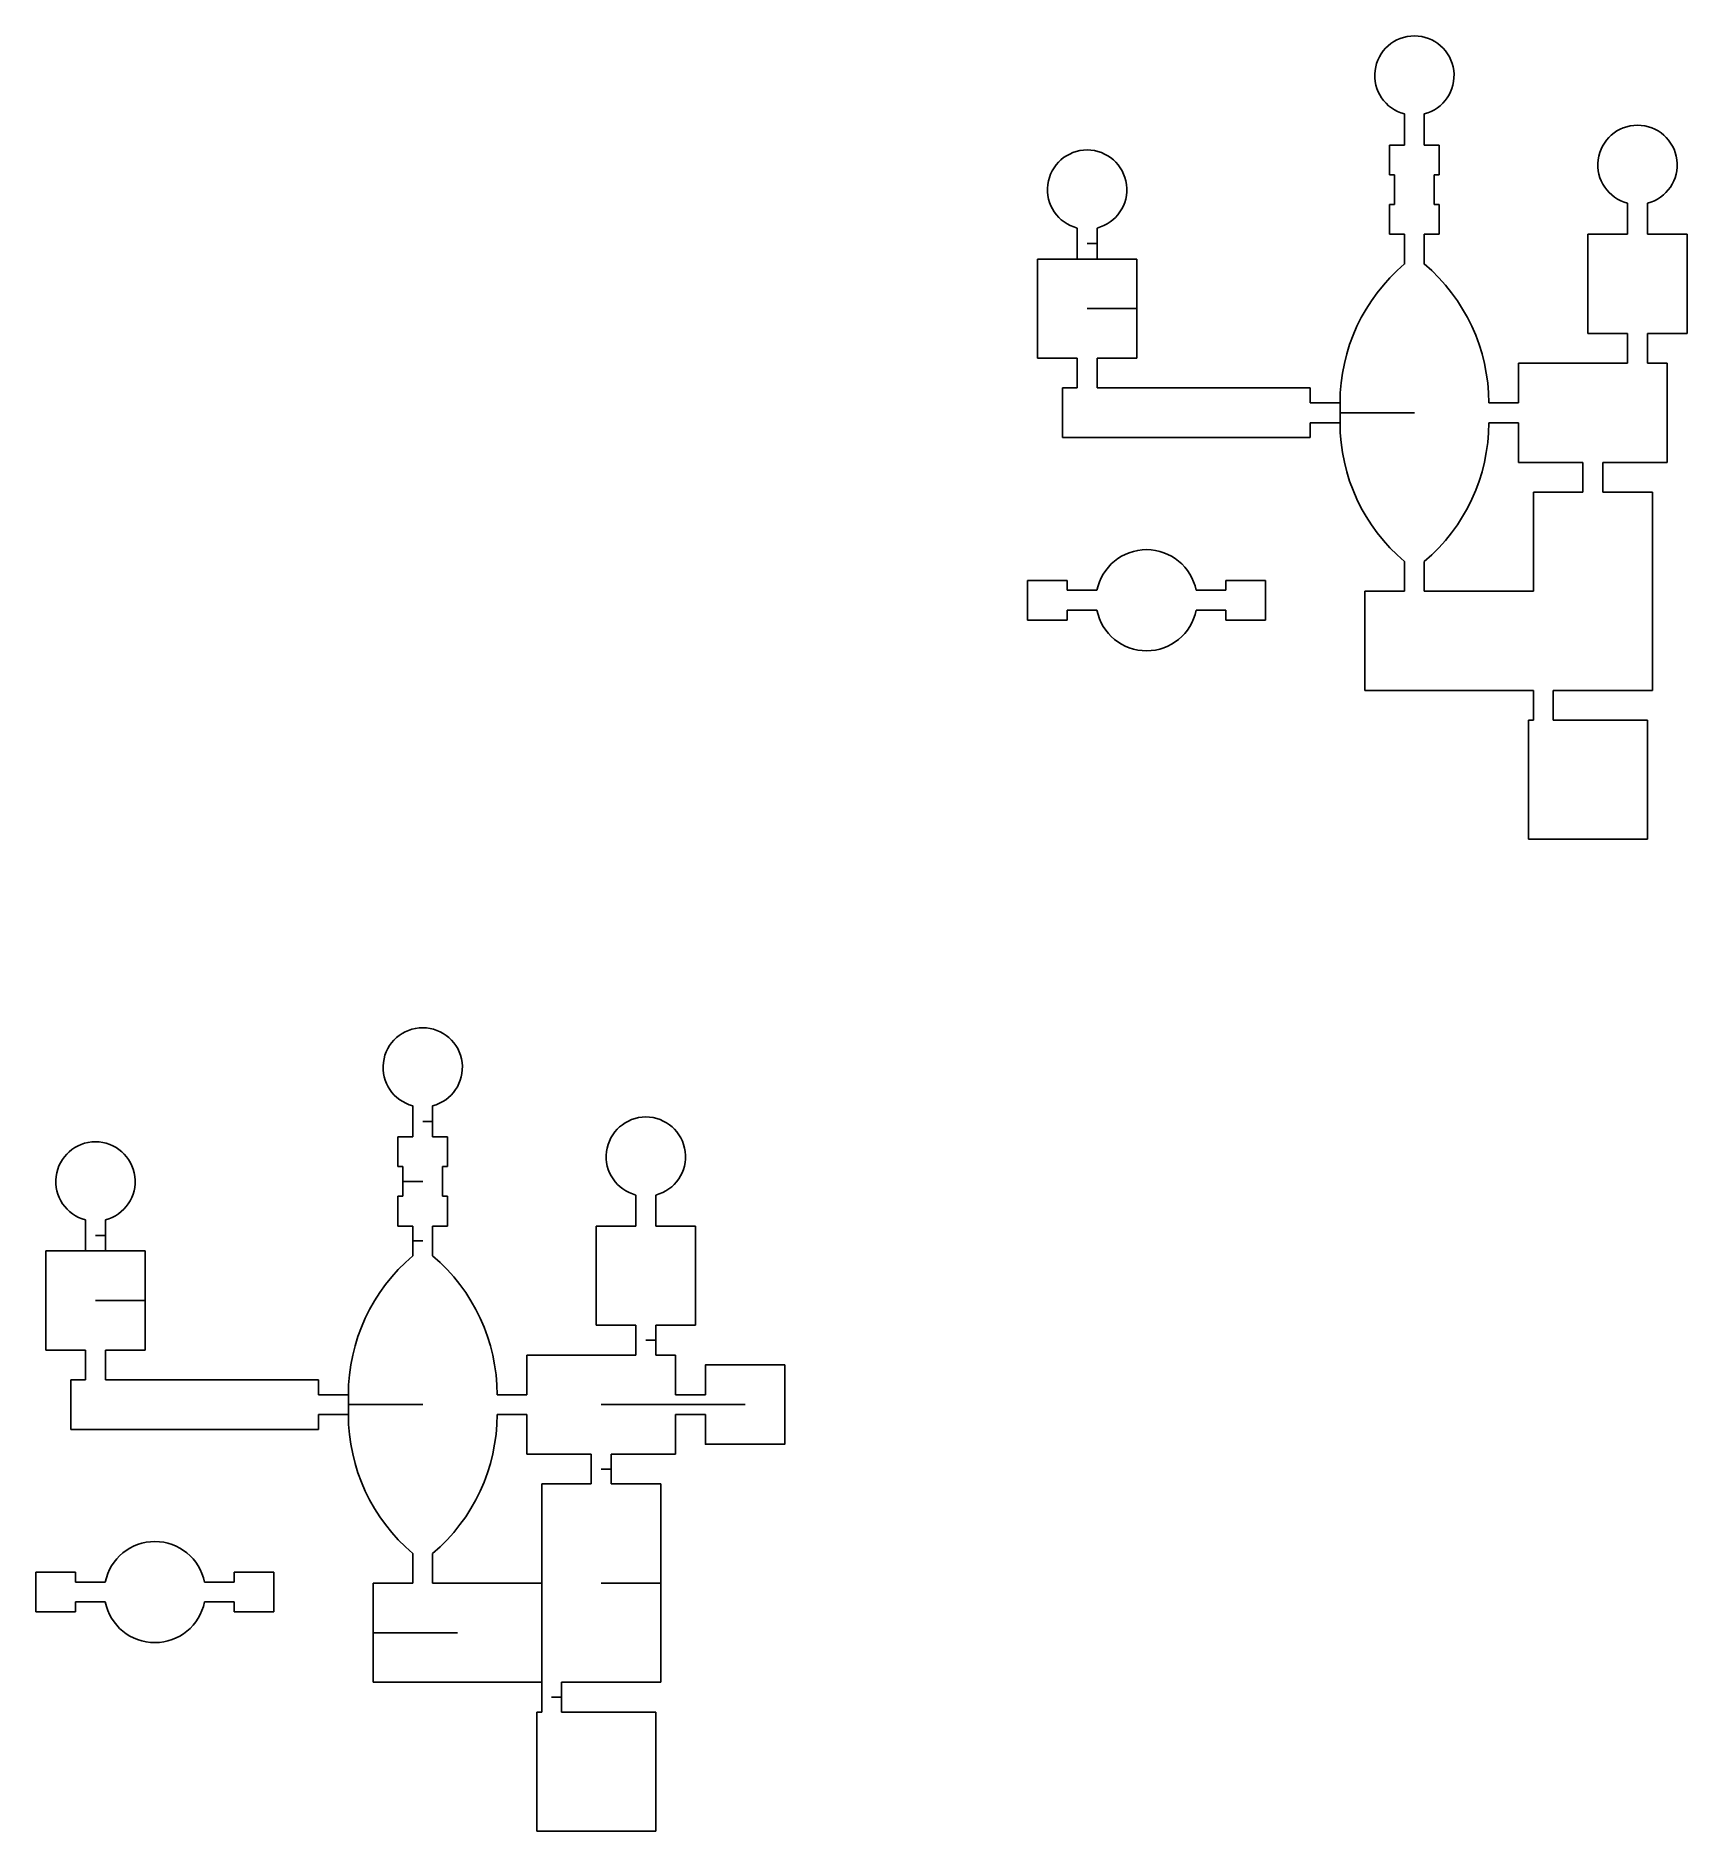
# Model space of a CAD drawing. Header units: millimetres. Extents: x -601 to 16050, y -5350 to 12750.
import ezdxf

# ---------------------------------------------------------------- set-up
doc = ezdxf.new("R2010")
doc.units = ezdxf.units.MM

msp = doc.modelspace()

# ---------------------------------------------------------------- linework, layer by layer
for p, q in [((13200, 11650), (13200, 11963)), ((13400, 11650), (13400, 11963)), ((13050, 11350), (13050, 11650)), ((13050, 11650), (13200, 11650)), ((13550, 11650), (13400, 11650)), ((13550, 11350), (13550, 11650)), ((13100, 11350), (13050, 11350)), ((13100, 11050), (13100, 11350)), ((13500, 11050), (13500, 11350)), ((13500, 11350), (13550, 11350)), ((13050, 10750), (13050, 11050)), ((13050, 11050), (13100, 11050)), ((13550, 11050), (13500, 11050)), ((13550, 10750), (13550, 11050)), ((15450, 10750), (15450, 11063)), ((15650, 10750), (15650, 11063)), ((9900, 10500), (9900, 10813)), ((10100, 10500), (10100, 10813)), ((13200, 10750), (13050, 10750)), ((13200, 10450), (13200, 10750)), ((13400, 10450), (13400, 10750)), ((13400, 10750), (13550, 10750)), ((15050, 10750), (15050, 9750)), ((15050, 10750), (15450, 10750)), ((15650, 10750), (16050, 10750)), ((16050, 9750), (16050, 10750)), ((10500, 10500), (9500, 10500)), ((9500, 10500), (9500, 9500)), ((10100, 10656), (10000, 10656)), ((10500, 9500), (10500, 10500)), ((10500, 10000), (10000, 10000)), ((15050, 9750), (15450, 9750)), ((15450, 9450), (15450, 9750)), ((15650, 9450), (15650, 9750)), ((15650, 9750), (16050, 9750)), ((9500, 9500), (9900, 9500)), ((9900, 9500), (9900, 9200)), ((10100, 9200), (10100, 9500)), ((10100, 9500), (10500, 9500)), ((14350, 9050), (14350, 9450)), ((14350, 9450), (15450, 9450)), ((15650, 9450), (15850, 9450)), ((15850, 9450), (15850, 9050)), ((9750, 9200), (9750, 8700)), ((9750, 9200), (9900, 9200)), ((10100, 9200), (12250, 9200)), ((12250, 9200), (12250, 9050)), ((12250, 9050), (12550, 9050)), ((12550, 8850), (12550, 9050)), ((14050, 9050), (14350, 9050)), ((15850, 9050), (15850, 8850)), ((12550, 8950), (13300, 8950)), ((9750, 8700), (12250, 8700)), ((12250, 8700), (12250, 8850)), ((12550, 8850), (12250, 8850)), ((14050, 8850), (14350, 8850)), ((14350, 8450), (14350, 8850)), ((15850, 8850), (15850, 8450)), ((15000, 8450), (14350, 8450)), ((15000, 8450), (15000, 8150)), ((15850, 8450), (15200, 8450)), ((15200, 8450), (15200, 8150)), ((15000, 8150), (14500, 8150)), ((14500, 8150), (14500, 7150)), ((15200, 8150), (15700, 8150)), ((15700, 8150), (15700, 6150)), ((13200, 7450), (13200, 7150)), ((13400, 7450), (13400, 7150)), ((9799, 7260), (9399, 7260)), ((9399, 7260), (9399, 6860)), ((9799, 7160), (9799, 7260)), ((11799, 7260), (11399, 7260)), ((11399, 7260), (11399, 7160)), ((11799, 6860), (11799, 7260)), ((10099, 7160), (9799, 7160)), ((11399, 7160), (11099, 7160)), ((13200, 7150), (12800, 7150)), ((12800, 7150), (12800, 6150)), ((13400, 7150), (14500, 7150)), ((9799, 6860), (9799, 6960)), ((9799, 6960), (10099, 6960)), ((11099, 6960), (11399, 6960)), ((11399, 6960), (11399, 6860)), ((9399, 6860), (9799, 6860)), ((11399, 6860), (11799, 6860)), ((14500, 6150), (12800, 6150)), ((14500, 6150), (14500, 5850)), ((15700, 6150), (14700, 6150)), ((14700, 6150), (14700, 5850)), ((14500, 5850), (14450, 5850)), ((14450, 5850), (14450, 4650)), ((15650, 5850), (14700, 5850)), ((15650, 4650), (15650, 5850)), ((14450, 4650), (15650, 4650)), ((3200, 1650), (3200, 1963)), ((3400, 1650), (3400, 1963)), ((3050, 1350), (3050, 1650)), ((3050, 1650), (3200, 1650)), ((3400, 1806), (3300, 1806)), ((3550, 1650), (3400, 1650)), ((3550, 1350), (3550, 1650)), ((3100, 1350), (3050, 1350)), ((3100, 1050), (3100, 1350)), ((3500, 1050), (3500, 1350)), ((3500, 1350), (3550, 1350)), ((3100, 1200), (3300, 1200)), ((3050, 750), (3050, 1050)), ((3050, 1050), (3100, 1050)), ((3550, 1050), (3500, 1050)), ((3550, 750), (3550, 1050)), ((5450, 750), (5450, 1063)), ((5650, 750), (5650, 1063)), ((-100, 500), (-100, 813)), ((100, 500), (100, 813)), ((3200, 750), (3050, 750)), ((3200, 450), (3200, 750)), ((3400, 450), (3400, 750)), ((3400, 750), (3550, 750)), ((5050, 750), (5050, -250)), ((5050, 750), (5450, 750)), ((5650, 750), (6050, 750)), ((6050, -250), (6050, 750)), ((100, 656), (0, 656)), ((3200, 600), (3300, 600)), ((500, 500), (-500, 500)), ((-500, 500), (-500, -500)), ((500, -500), (500, 500)), ((500, 0), (0, 0)), ((5050, -250), (5450, -250)), ((5450, -550), (5450, -250)), ((5650, -550), (5650, -250)), ((5650, -250), (6050, -250)), ((-500, -500), (-100, -500)), ((-100, -500), (-100, -800)), ((100, -800), (100, -500)), ((100, -500), (500, -500)), ((5650, -400), (5550, -400)), ((4350, -950), (4350, -550)), ((4350, -550), (5450, -550)), ((5650, -550), (5850, -550)), ((5850, -550), (5850, -950)), ((-250, -800), (-250, -1300)), ((-250, -800), (-100, -800)), ((100, -800), (2250, -800)), ((2250, -800), (2250, -950)), ((2250, -950), (2550, -950)), ((2550, -1150), (2550, -950)), ((2550, -1050), (3300, -1050)), ((4050, -950), (4350, -950)), ((5850, -1050), (5100, -1050)), ((5850, -950), (6150, -950)), ((5850, -1050), (6150, -1050)), ((6150, -1050), (6550, -1050)), ((2250, -1300), (2250, -1150)), ((2550, -1150), (2250, -1150)), ((4050, -1150), (4350, -1150)), ((4350, -1550), (4350, -1150)), ((5850, -1150), (5850, -1550)), ((5850, -1150), (6150, -1150)), ((-250, -1300), (2250, -1300)), ((5000, -1550), (4350, -1550)), ((5000, -1550), (5000, -1850)), ((5850, -1550), (5200, -1550)), ((5200, -1550), (5200, -1850)), ((5200, -1700), (5100, -1700)), ((5000, -1850), (4500, -1850)), ((4500, -1850), (4500, -2850)), ((5200, -1850), (5700, -1850)), ((5700, -1850), (5700, -3850)), ((3200, -2550), (3200, -2850)), ((3400, -2550), (3400, -2850)), ((-201, -2740), (-601, -2740)), ((-601, -2740), (-601, -3140)), ((-201, -2840), (-201, -2740)), ((99, -2840), (-201, -2840)), ((1399, -2840), (1099, -2840)), ((1799, -2740), (1399, -2740)), ((1399, -2740), (1399, -2840)), ((1799, -3140), (1799, -2740)), ((3200, -2850), (2800, -2850)), ((2800, -2850), (2800, -3850)), ((3400, -2850), (4500, -2850)), ((4500, -2850), (4500, -3850)), ((5700, -2850), (5100, -2850)), ((-201, -3140), (-201, -3040)), ((-201, -3040), (99, -3040)), ((1099, -3040), (1399, -3040)), ((1399, -3040), (1399, -3140)), ((-601, -3140), (-201, -3140)), ((1399, -3140), (1799, -3140)), ((2800, -3350), (3650, -3350)), ((4500, -3850), (2800, -3850)), ((4500, -3850), (4500, -4150)), ((5700, -3850), (4700, -3850)), ((4700, -3850), (4700, -4150)), ((4500, -4150), (4450, -4150)), ((4450, -4150), (4450, -5350)), ((4700, -4000), (4600, -4000)), ((5650, -4150), (4700, -4150)), ((5650, -5350), (5650, -4150)), ((4450, -5350), (5650, -5350))]:
    msp.add_line(p, q)
msp.add_lwpolyline([(6150, -1150), (6150, -1450), (6950, -1450), (6950, -650), (6150, -650), (6150, -950)])
for centre, radius, start, end in [((13300, 12350), 400, 284.4775, 255.5225), ((15550, 11450), 400, 284.4775, 255.5225), ((10000, 11200), 400, 284.4775, 255.5225), ((14383, 9050), 1833, 130.1905, 180), ((12217, 9050), 1833, 0, 49.8095), ((14383, 8850), 1833, 180, 229.8095), ((12217, 8850), 1833, 310.1905, 0), ((10599, 7060), 510, 11.3099, 168.6901), ((10599, 7060), 510, 191.3099, 348.6901), ((3300, 2350), 400, 284.4775, 255.5225), ((5550, 1450), 400, 284.4775, 255.5225), ((0, 1200), 400, 284.4775, 255.5225), ((4383, -950), 1833, 130.1905, 180), ((2217, -950), 1833, 0, 49.8095), ((4383, -1150), 1833, 180, 229.8095), ((2217, -1150), 1833, 310.1905, 0), ((599, -2940), 510, 11.3099, 168.6901), ((599, -2940), 510, 191.3099, 348.6901)]:
    msp.add_arc(centre, radius, start, end)

doc.saveas('drawing.dxf')
